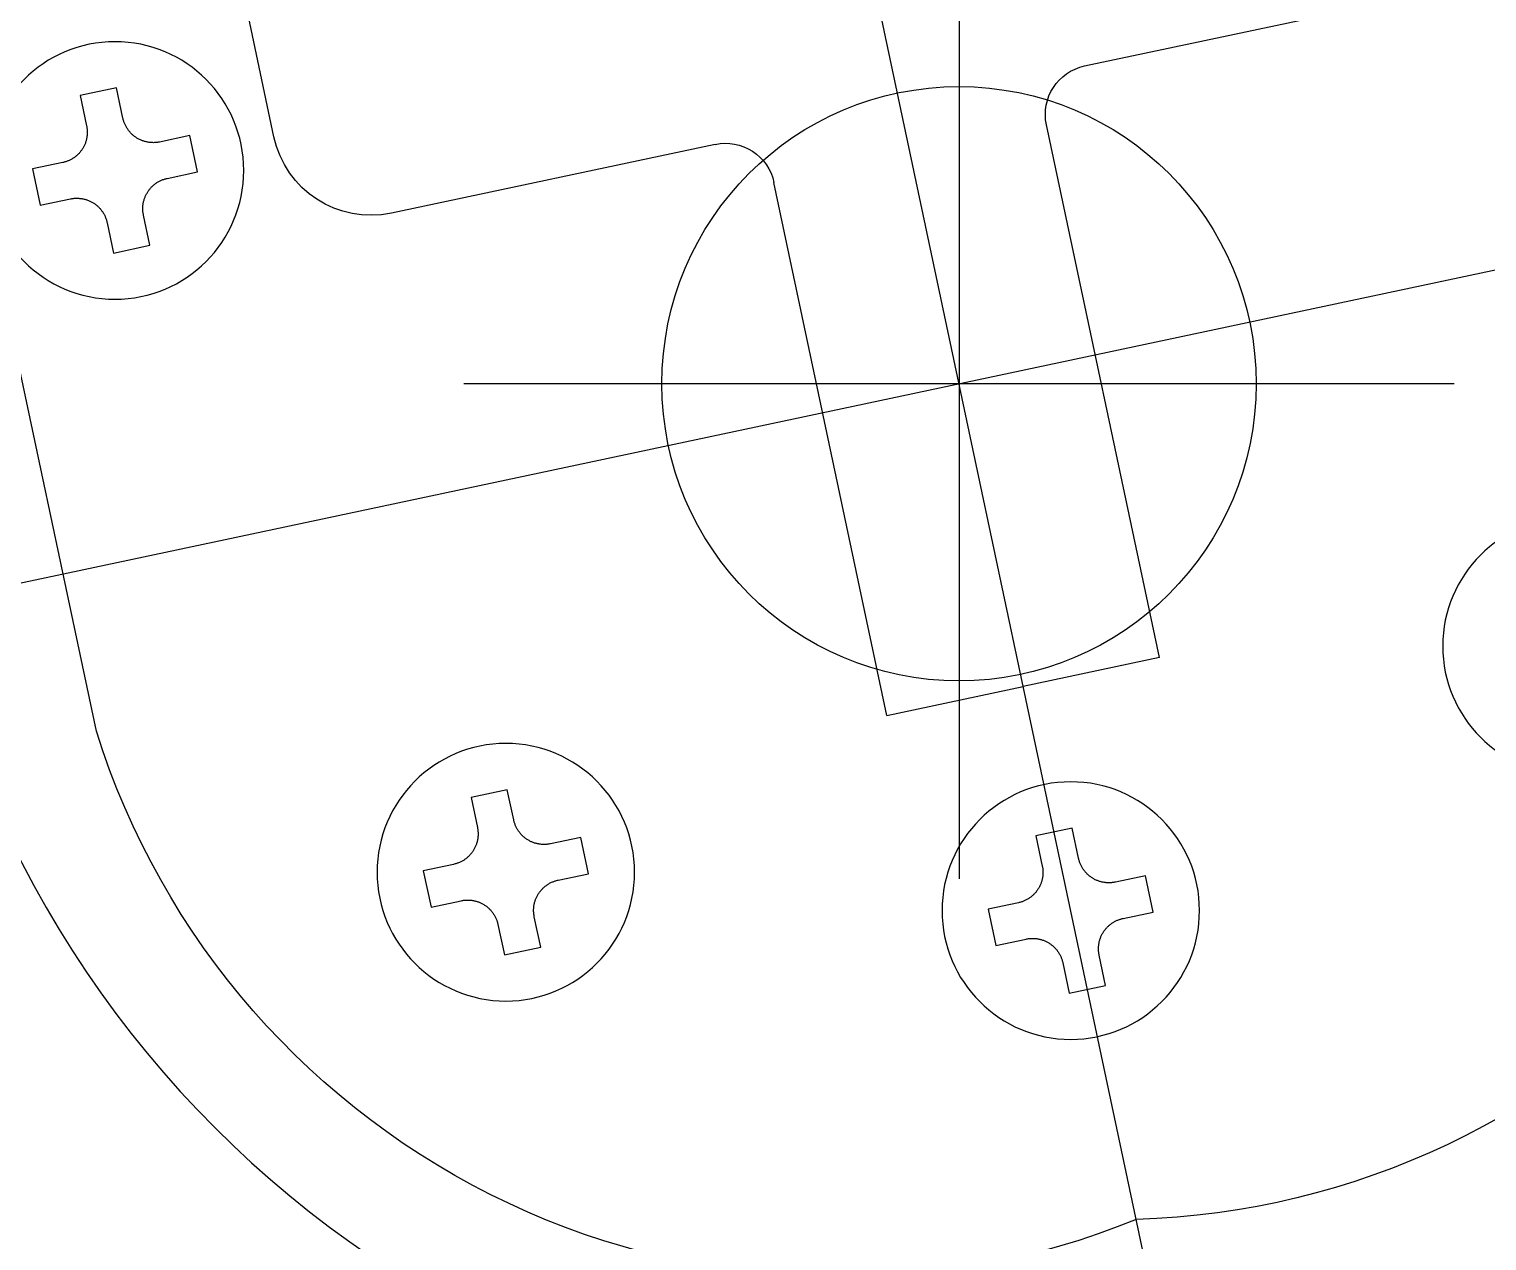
# Model space of a CAD drawing. Extents: x -668440 to 1010955, y -1678500 to 210463.
# Drawn here: x -558423 to -557834, y -736596 to -736107 of the extents above; entities that cross this region are included whole.
import ezdxf

# ---------------------------------------------------------------- set-up
doc = ezdxf.new("R2010")
doc.units = 0
doc.header["$MEASUREMENT"] = 0
doc.layers.get('0').update_dxf_attribs({"color": 3, "linetype": 'CONTINUOUS'})
doc.layers.add('注記', color=3, linetype='CONTINUOUS')
doc.layers.add('詳細', color=7, linetype='CONTINUOUS')

# ---------------------------------------------------------------- blocks, each defined once
blk = doc.blocks.new('tc02')
at = {"layer": '注記', "color": 4}
for p, q in [((-18602.46, 32824.251), (-18602.46, 32699.284)), ((-18656.19, 32781.117), (-18548.73, 32781.117))]:
    blk.add_line(p, q, dxfattribs=at)
at = {"layer": '注記', "color": 4, "linetype": 'Continuous'}
for p, q in [((-18603.21, 32806.117), (-18601.71, 32806.117)), ((-18603.21, 32804.867), (-18603.21, 32806.117)), ((-18601.71, 32806.117), (-18601.71, 32804.867)), ((-18603.283, 32804.446), (-18603.273, 32804.475)), ((-18603.273, 32804.475), (-18603.264, 32804.504)), ((-18603.264, 32804.504), (-18603.256, 32804.533)), ((-18603.256, 32804.533), (-18603.248, 32804.563)), ((-18603.248, 32804.563), (-18603.241, 32804.593)), ((-18603.241, 32804.593), (-18603.234, 32804.623)), ((-18603.234, 32804.623), (-18603.229, 32804.653)), ((-18603.229, 32804.653), (-18603.224, 32804.684)), ((-18603.224, 32804.684), (-18603.22, 32804.714)), ((-18603.22, 32804.714), (-18603.216, 32804.744)), ((-18603.216, 32804.744), (-18603.214, 32804.775)), ((-18603.214, 32804.775), (-18603.212, 32804.806)), ((-18603.212, 32804.806), (-18603.211, 32804.836)), ((-18603.211, 32804.836), (-18603.21, 32804.867)), ((-18601.71, 32804.867), (-18601.71, 32804.836)), ((-18601.71, 32804.836), (-18601.709, 32804.806)), ((-18601.709, 32804.806), (-18601.707, 32804.775)), ((-18601.707, 32804.775), (-18601.704, 32804.744)), ((-18601.704, 32804.744), (-18601.701, 32804.714)), ((-18601.701, 32804.714), (-18601.697, 32804.684)), ((-18601.697, 32804.684), (-18601.692, 32804.653)), ((-18601.692, 32804.653), (-18601.686, 32804.623)), ((-18601.686, 32804.623), (-18601.68, 32804.593)), ((-18601.68, 32804.593), (-18601.673, 32804.563)), ((-18601.673, 32804.563), (-18601.665, 32804.533)), ((-18601.665, 32804.533), (-18601.657, 32804.504)), ((-18601.657, 32804.504), (-18601.647, 32804.475)), ((-18601.647, 32804.475), (-18601.637, 32804.446)), ((-18603.716, 32803.863), (-18603.691, 32803.881)), ((-18603.691, 32803.881), (-18603.667, 32803.9)), ((-18603.667, 32803.9), (-18603.644, 32803.92)), ((-18603.644, 32803.92), (-18603.621, 32803.941)), ((-18603.621, 32803.941), (-18603.598, 32803.961)), ((-18603.598, 32803.961), (-18603.576, 32803.983)), ((-18603.576, 32803.983), (-18603.555, 32804.005)), ((-18603.555, 32804.005), (-18603.534, 32804.027)), ((-18603.534, 32804.027), (-18603.514, 32804.05)), ((-18603.514, 32804.05), (-18603.494, 32804.074)), ((-18603.494, 32804.074), (-18603.475, 32804.098)), ((-18603.475, 32804.098), (-18603.456, 32804.122)), ((-18603.456, 32804.122), (-18603.438, 32804.147)), ((-18603.438, 32804.147), (-18603.421, 32804.172)), ((-18603.421, 32804.172), (-18603.404, 32804.198)), ((-18603.404, 32804.198), (-18603.388, 32804.224)), ((-18603.388, 32804.224), (-18603.373, 32804.251)), ((-18603.373, 32804.251), (-18603.358, 32804.278)), ((-18603.358, 32804.278), (-18603.344, 32804.305)), ((-18603.344, 32804.305), (-18603.33, 32804.332)), ((-18603.33, 32804.332), (-18603.318, 32804.36)), ((-18603.318, 32804.36), (-18603.306, 32804.388)), ((-18603.306, 32804.388), (-18603.294, 32804.417)), ((-18603.294, 32804.417), (-18603.283, 32804.446)), ((-18601.637, 32804.446), (-18601.627, 32804.417)), ((-18601.627, 32804.417), (-18601.615, 32804.388)), ((-18601.615, 32804.388), (-18601.603, 32804.36)), ((-18601.603, 32804.36), (-18601.591, 32804.332)), ((-18601.591, 32804.332), (-18601.577, 32804.305)), ((-18601.577, 32804.305), (-18601.563, 32804.278)), ((-18601.563, 32804.278), (-18601.548, 32804.251)), ((-18601.548, 32804.251), (-18601.533, 32804.224)), ((-18601.533, 32804.224), (-18601.517, 32804.198)), ((-18601.517, 32804.198), (-18601.5, 32804.172)), ((-18601.5, 32804.172), (-18601.483, 32804.147)), ((-18601.483, 32804.147), (-18601.465, 32804.122)), ((-18601.465, 32804.122), (-18601.446, 32804.098)), ((-18601.446, 32804.098), (-18601.427, 32804.074)), ((-18601.427, 32804.074), (-18601.407, 32804.05)), ((-18601.407, 32804.05), (-18601.387, 32804.027)), ((-18601.387, 32804.027), (-18601.366, 32804.005)), ((-18601.366, 32804.005), (-18601.344, 32803.983)), ((-18601.344, 32803.983), (-18601.322, 32803.961)), ((-18601.322, 32803.961), (-18601.3, 32803.941)), ((-18601.3, 32803.941), (-18601.277, 32803.92)), ((-18601.277, 32803.92), (-18601.254, 32803.9)), ((-18601.254, 32803.9), (-18601.23, 32803.881)), ((-18601.23, 32803.881), (-18601.205, 32803.863)), ((-18605.71, 32802.117), (-18605.71, 32803.617)), ((-18605.71, 32803.617), (-18604.46, 32803.617)), ((-18604.46, 32803.617), (-18604.43, 32803.617)), ((-18604.43, 32803.617), (-18604.399, 32803.618)), ((-18604.399, 32803.618), (-18604.368, 32803.62)), ((-18604.368, 32803.62), (-18604.338, 32803.623)), ((-18604.338, 32803.623), (-18604.307, 32803.626)), ((-18604.307, 32803.626), (-18604.277, 32803.63)), ((-18604.277, 32803.63), (-18604.247, 32803.635)), ((-18604.247, 32803.635), (-18604.216, 32803.641)), ((-18604.216, 32803.641), (-18604.187, 32803.647)), ((-18604.187, 32803.647), (-18604.157, 32803.654)), ((-18604.157, 32803.654), (-18604.127, 32803.662)), ((-18604.127, 32803.662), (-18604.097, 32803.67)), ((-18604.097, 32803.67), (-18604.068, 32803.68)), ((-18604.068, 32803.68), (-18604.039, 32803.69)), ((-18604.039, 32803.69), (-18604.01, 32803.7)), ((-18604.01, 32803.7), (-18603.982, 32803.712)), ((-18603.982, 32803.712), (-18603.954, 32803.724)), ((-18603.954, 32803.724), (-18603.926, 32803.737)), ((-18603.926, 32803.737), (-18603.898, 32803.75)), ((-18603.898, 32803.75), (-18603.871, 32803.764)), ((-18603.871, 32803.764), (-18603.844, 32803.779)), ((-18603.844, 32803.779), (-18603.818, 32803.795)), ((-18603.818, 32803.795), (-18603.792, 32803.811)), ((-18603.792, 32803.811), (-18603.766, 32803.827)), ((-18603.766, 32803.827), (-18603.741, 32803.845)), ((-18603.741, 32803.845), (-18603.716, 32803.863)), ((-18601.205, 32803.863), (-18601.18, 32803.845)), ((-18601.18, 32803.845), (-18601.155, 32803.827)), ((-18601.155, 32803.827), (-18601.129, 32803.811)), ((-18601.129, 32803.811), (-18601.103, 32803.794)), ((-18601.103, 32803.794), (-18601.077, 32803.779)), ((-18601.077, 32803.779), (-18601.05, 32803.764)), ((-18601.05, 32803.764), (-18601.023, 32803.75)), ((-18601.023, 32803.75), (-18600.995, 32803.737)), ((-18600.995, 32803.737), (-18600.967, 32803.724)), ((-18600.967, 32803.724), (-18600.939, 32803.712)), ((-18600.939, 32803.712), (-18600.91, 32803.7)), ((-18600.91, 32803.7), (-18600.882, 32803.69)), ((-18600.882, 32803.69), (-18600.853, 32803.68)), ((-18600.853, 32803.68), (-18600.823, 32803.67)), ((-18600.823, 32803.67), (-18600.794, 32803.662)), ((-18600.794, 32803.662), (-18600.764, 32803.654)), ((-18600.764, 32803.654), (-18600.734, 32803.647)), ((-18600.734, 32803.647), (-18600.704, 32803.641)), ((-18600.704, 32803.641), (-18600.674, 32803.635)), ((-18600.674, 32803.635), (-18600.644, 32803.63)), ((-18600.644, 32803.63), (-18600.613, 32803.626)), ((-18600.613, 32803.626), (-18600.583, 32803.623)), ((-18600.583, 32803.623), (-18600.552, 32803.62)), ((-18600.552, 32803.62), (-18600.522, 32803.618)), ((-18600.522, 32803.618), (-18600.491, 32803.617)), ((-18600.491, 32803.617), (-18600.46, 32803.617)), ((-18600.46, 32803.617), (-18599.21, 32803.617)), ((-18599.21, 32803.617), (-18599.21, 32802.117)), ((-18604.46, 32802.117), (-18605.71, 32802.117)), ((-18604.43, 32802.116), (-18604.46, 32802.117)), ((-18604.399, 32802.115), (-18604.43, 32802.116)), ((-18604.368, 32802.113), (-18604.399, 32802.115)), ((-18604.338, 32802.111), (-18604.368, 32802.113)), ((-18604.307, 32802.107), (-18604.338, 32802.111)), ((-18604.277, 32802.103), (-18604.307, 32802.107)), ((-18604.247, 32802.098), (-18604.277, 32802.103)), ((-18604.216, 32802.093), (-18604.247, 32802.098)), ((-18600.674, 32802.098), (-18600.704, 32802.093)), ((-18600.644, 32802.103), (-18600.674, 32802.098)), ((-18600.613, 32802.107), (-18600.644, 32802.103)), ((-18600.583, 32802.111), (-18600.613, 32802.107)), ((-18600.552, 32802.113), (-18600.583, 32802.111)), ((-18600.522, 32802.115), (-18600.552, 32802.113)), ((-18600.491, 32802.116), (-18600.522, 32802.115)), ((-18600.46, 32802.117), (-18600.491, 32802.116)), ((-18599.21, 32802.117), (-18600.46, 32802.117)), ((-18604.187, 32802.086), (-18604.216, 32802.093)), ((-18604.157, 32802.079), (-18604.187, 32802.086)), ((-18604.127, 32802.071), (-18604.157, 32802.079)), ((-18604.097, 32802.063), (-18604.127, 32802.071)), ((-18604.068, 32802.054), (-18604.097, 32802.063)), ((-18604.039, 32802.044), (-18604.068, 32802.054)), ((-18604.01, 32802.033), (-18604.039, 32802.044)), ((-18603.982, 32802.021), (-18604.01, 32802.033)), ((-18603.954, 32802.009), (-18603.982, 32802.021)), ((-18603.926, 32801.997), (-18603.954, 32802.009)), ((-18603.898, 32801.983), (-18603.926, 32801.997)), ((-18603.871, 32801.969), (-18603.898, 32801.983)), ((-18603.844, 32801.954), (-18603.871, 32801.969)), ((-18603.818, 32801.939), (-18603.844, 32801.954)), ((-18603.792, 32801.923), (-18603.818, 32801.939)), ((-18603.766, 32801.906), (-18603.792, 32801.923)), ((-18603.741, 32801.889), (-18603.766, 32801.906)), ((-18603.716, 32801.871), (-18603.741, 32801.889)), ((-18603.691, 32801.852), (-18603.716, 32801.871)), ((-18603.667, 32801.833), (-18603.691, 32801.852)), ((-18603.644, 32801.813), (-18603.667, 32801.833)), ((-18603.621, 32801.793), (-18603.644, 32801.813)), ((-18603.598, 32801.772), (-18603.621, 32801.793)), ((-18603.576, 32801.75), (-18603.598, 32801.772)), ((-18603.555, 32801.728), (-18603.576, 32801.75)), ((-18603.534, 32801.706), (-18603.555, 32801.728)), ((-18603.514, 32801.683), (-18603.534, 32801.706)), ((-18603.494, 32801.66), (-18603.514, 32801.683)), ((-18603.475, 32801.636), (-18603.494, 32801.66)), ((-18603.456, 32801.611), (-18603.475, 32801.636)), ((-18603.438, 32801.586), (-18603.456, 32801.611)), ((-18603.421, 32801.561), (-18603.438, 32801.586)), ((-18603.404, 32801.535), (-18603.421, 32801.561)), ((-18603.388, 32801.509), (-18603.404, 32801.535)), ((-18603.373, 32801.483), (-18603.388, 32801.509)), ((-18601.533, 32801.509), (-18601.548, 32801.483)), ((-18601.517, 32801.535), (-18601.533, 32801.509)), ((-18601.5, 32801.561), (-18601.517, 32801.535)), ((-18601.483, 32801.586), (-18601.5, 32801.561)), ((-18601.465, 32801.611), (-18601.483, 32801.586)), ((-18601.446, 32801.636), (-18601.465, 32801.611)), ((-18601.427, 32801.66), (-18601.446, 32801.636)), ((-18601.407, 32801.683), (-18601.427, 32801.66)), ((-18601.387, 32801.706), (-18601.407, 32801.683)), ((-18601.366, 32801.728), (-18601.387, 32801.706)), ((-18601.344, 32801.75), (-18601.366, 32801.728)), ((-18601.322, 32801.772), (-18601.344, 32801.75)), ((-18601.3, 32801.793), (-18601.322, 32801.772)), ((-18601.277, 32801.813), (-18601.3, 32801.793)), ((-18601.254, 32801.833), (-18601.277, 32801.813)), ((-18601.23, 32801.852), (-18601.254, 32801.833)), ((-18601.205, 32801.871), (-18601.23, 32801.852)), ((-18601.18, 32801.889), (-18601.205, 32801.871)), ((-18601.155, 32801.906), (-18601.18, 32801.889)), ((-18601.129, 32801.923), (-18601.155, 32801.906)), ((-18601.103, 32801.939), (-18601.129, 32801.923)), ((-18601.077, 32801.954), (-18601.103, 32801.939)), ((-18601.05, 32801.969), (-18601.077, 32801.954)), ((-18601.023, 32801.983), (-18601.05, 32801.969)), ((-18600.995, 32801.997), (-18601.023, 32801.983)), ((-18600.967, 32802.009), (-18600.995, 32801.997)), ((-18600.939, 32802.021), (-18600.967, 32802.009)), ((-18600.91, 32802.033), (-18600.939, 32802.021)), ((-18600.882, 32802.044), (-18600.91, 32802.033)), ((-18600.853, 32802.054), (-18600.882, 32802.044)), ((-18600.823, 32802.063), (-18600.853, 32802.054)), ((-18600.794, 32802.071), (-18600.823, 32802.063)), ((-18600.764, 32802.079), (-18600.794, 32802.071)), ((-18600.734, 32802.086), (-18600.764, 32802.079)), ((-18600.704, 32802.093), (-18600.734, 32802.086)), ((-18603.358, 32801.456), (-18603.373, 32801.483)), ((-18603.344, 32801.428), (-18603.358, 32801.456)), ((-18603.33, 32801.401), (-18603.344, 32801.428)), ((-18603.318, 32801.373), (-18603.33, 32801.401)), ((-18603.306, 32801.345), (-18603.318, 32801.373)), ((-18603.294, 32801.316), (-18603.306, 32801.345)), ((-18603.283, 32801.288), (-18603.294, 32801.316)), ((-18603.273, 32801.259), (-18603.283, 32801.288)), ((-18603.264, 32801.229), (-18603.273, 32801.259)), ((-18603.256, 32801.2), (-18603.264, 32801.229)), ((-18603.248, 32801.17), (-18603.256, 32801.2)), ((-18603.241, 32801.14), (-18603.248, 32801.17)), ((-18603.234, 32801.11), (-18603.241, 32801.14)), ((-18603.229, 32801.08), (-18603.234, 32801.11)), ((-18603.224, 32801.05), (-18603.229, 32801.08)), ((-18603.22, 32801.019), (-18603.224, 32801.05)), ((-18603.216, 32800.989), (-18603.22, 32801.019)), ((-18603.214, 32800.958), (-18603.216, 32800.989)), ((-18603.212, 32800.928), (-18603.214, 32800.958)), ((-18603.211, 32800.897), (-18603.212, 32800.928)), ((-18601.709, 32800.928), (-18601.71, 32800.897)), ((-18601.707, 32800.958), (-18601.709, 32800.928)), ((-18601.704, 32800.989), (-18601.707, 32800.958)), ((-18601.701, 32801.019), (-18601.704, 32800.989)), ((-18601.697, 32801.05), (-18601.701, 32801.019)), ((-18601.692, 32801.08), (-18601.697, 32801.05)), ((-18601.687, 32801.11), (-18601.692, 32801.08)), ((-18601.68, 32801.14), (-18601.687, 32801.11)), ((-18601.673, 32801.17), (-18601.68, 32801.14)), ((-18601.665, 32801.2), (-18601.673, 32801.17)), ((-18601.657, 32801.229), (-18601.665, 32801.2)), ((-18601.647, 32801.258), (-18601.657, 32801.229)), ((-18601.637, 32801.288), (-18601.647, 32801.258)), ((-18601.627, 32801.316), (-18601.637, 32801.288)), ((-18601.615, 32801.345), (-18601.627, 32801.316)), ((-18601.603, 32801.373), (-18601.615, 32801.345)), ((-18601.591, 32801.401), (-18601.603, 32801.373)), ((-18601.577, 32801.428), (-18601.591, 32801.401)), ((-18601.563, 32801.456), (-18601.577, 32801.428)), ((-18601.548, 32801.483), (-18601.563, 32801.456)), ((-18603.21, 32800.867), (-18603.211, 32800.897)), ((-18603.21, 32799.617), (-18603.21, 32800.867)), ((-18601.71, 32800.897), (-18601.71, 32800.867)), ((-18601.71, 32800.867), (-18601.71, 32799.617)), ((-18625.21, 32799.867), (-18623.71, 32799.867)), ((-18625.21, 32798.617), (-18625.21, 32799.867)), ((-18623.71, 32799.867), (-18623.71, 32798.617)), ((-18601.71, 32799.617), (-18603.21, 32799.617)), ((-18625.212, 32798.556), (-18625.211, 32798.586)), ((-18625.211, 32798.586), (-18625.21, 32798.617)), ((-18623.71, 32798.617), (-18623.71, 32798.586)), ((-18623.71, 32798.586), (-18623.709, 32798.556)), ((-18625.388, 32797.974), (-18625.373, 32798.001)), ((-18625.373, 32798.001), (-18625.358, 32798.028)), ((-18625.358, 32798.028), (-18625.344, 32798.055)), ((-18625.344, 32798.055), (-18625.33, 32798.082)), ((-18625.33, 32798.082), (-18625.318, 32798.11)), ((-18625.318, 32798.11), (-18625.306, 32798.138)), ((-18625.306, 32798.138), (-18625.294, 32798.167)), ((-18625.294, 32798.167), (-18625.283, 32798.196)), ((-18625.283, 32798.196), (-18625.273, 32798.225)), ((-18625.273, 32798.225), (-18625.264, 32798.254)), ((-18625.264, 32798.254), (-18625.256, 32798.283)), ((-18625.256, 32798.283), (-18625.248, 32798.313)), ((-18625.248, 32798.313), (-18625.241, 32798.343)), ((-18625.241, 32798.343), (-18625.234, 32798.373)), ((-18625.234, 32798.373), (-18625.229, 32798.403)), ((-18625.229, 32798.403), (-18625.224, 32798.434)), ((-18625.224, 32798.434), (-18625.22, 32798.464)), ((-18625.22, 32798.464), (-18625.216, 32798.494)), ((-18625.216, 32798.494), (-18625.214, 32798.525)), ((-18625.214, 32798.525), (-18625.212, 32798.556)), ((-18623.709, 32798.556), (-18623.707, 32798.525)), ((-18623.707, 32798.525), (-18623.704, 32798.494)), ((-18623.704, 32798.494), (-18623.701, 32798.464)), ((-18623.701, 32798.464), (-18623.697, 32798.434)), ((-18623.697, 32798.434), (-18623.692, 32798.403)), ((-18623.692, 32798.403), (-18623.686, 32798.373)), ((-18623.686, 32798.373), (-18623.68, 32798.343)), ((-18623.68, 32798.343), (-18623.673, 32798.313)), ((-18623.673, 32798.313), (-18623.665, 32798.283)), ((-18623.665, 32798.283), (-18623.657, 32798.254)), ((-18623.657, 32798.254), (-18623.647, 32798.225)), ((-18623.647, 32798.225), (-18623.637, 32798.196)), ((-18623.637, 32798.196), (-18623.627, 32798.167)), ((-18623.627, 32798.167), (-18623.615, 32798.138)), ((-18623.615, 32798.138), (-18623.603, 32798.11)), ((-18623.603, 32798.11), (-18623.591, 32798.082)), ((-18623.591, 32798.082), (-18623.577, 32798.055)), ((-18623.577, 32798.055), (-18623.563, 32798.028)), ((-18623.563, 32798.028), (-18623.548, 32798.001)), ((-18623.548, 32798.001), (-18623.533, 32797.974)), ((-18626.247, 32797.385), (-18626.216, 32797.391)), ((-18626.216, 32797.391), (-18626.187, 32797.397)), ((-18626.187, 32797.397), (-18626.157, 32797.404)), ((-18626.157, 32797.404), (-18626.127, 32797.412)), ((-18626.127, 32797.412), (-18626.097, 32797.421)), ((-18626.097, 32797.421), (-18626.068, 32797.43)), ((-18626.068, 32797.43), (-18626.039, 32797.44)), ((-18626.039, 32797.44), (-18626.01, 32797.45)), ((-18626.01, 32797.45), (-18625.982, 32797.462)), ((-18625.982, 32797.462), (-18625.954, 32797.474)), ((-18625.954, 32797.474), (-18625.926, 32797.487)), ((-18625.926, 32797.487), (-18625.898, 32797.5)), ((-18625.898, 32797.5), (-18625.871, 32797.514)), ((-18625.871, 32797.514), (-18625.844, 32797.529)), ((-18625.844, 32797.529), (-18625.818, 32797.545)), ((-18625.818, 32797.545), (-18625.792, 32797.561)), ((-18625.792, 32797.561), (-18625.766, 32797.577)), ((-18625.766, 32797.577), (-18625.741, 32797.595)), ((-18625.741, 32797.595), (-18625.716, 32797.613)), ((-18625.716, 32797.613), (-18625.691, 32797.631)), ((-18625.691, 32797.631), (-18625.667, 32797.65)), ((-18625.667, 32797.65), (-18625.644, 32797.67)), ((-18625.644, 32797.67), (-18625.621, 32797.69)), ((-18625.621, 32797.69), (-18625.598, 32797.711)), ((-18625.598, 32797.711), (-18625.576, 32797.733)), ((-18625.576, 32797.733), (-18625.555, 32797.755)), ((-18625.555, 32797.755), (-18625.534, 32797.777)), ((-18625.534, 32797.777), (-18625.514, 32797.8)), ((-18625.514, 32797.8), (-18625.494, 32797.824)), ((-18625.494, 32797.824), (-18625.475, 32797.848)), ((-18625.475, 32797.848), (-18625.456, 32797.872)), ((-18625.456, 32797.872), (-18625.438, 32797.897)), ((-18625.438, 32797.897), (-18625.421, 32797.922)), ((-18625.421, 32797.922), (-18625.404, 32797.948)), ((-18625.404, 32797.948), (-18625.388, 32797.974)), ((-18623.533, 32797.974), (-18623.517, 32797.948)), ((-18623.517, 32797.948), (-18623.5, 32797.922)), ((-18623.5, 32797.922), (-18623.483, 32797.897)), ((-18623.483, 32797.897), (-18623.465, 32797.872)), ((-18623.465, 32797.872), (-18623.446, 32797.848)), ((-18623.446, 32797.848), (-18623.427, 32797.824)), ((-18623.427, 32797.824), (-18623.407, 32797.8)), ((-18623.407, 32797.8), (-18623.387, 32797.777)), ((-18623.387, 32797.777), (-18623.366, 32797.755)), ((-18623.366, 32797.755), (-18623.344, 32797.733)), ((-18623.344, 32797.733), (-18623.322, 32797.711)), ((-18623.322, 32797.711), (-18623.3, 32797.69)), ((-18623.3, 32797.69), (-18623.277, 32797.67)), ((-18623.277, 32797.67), (-18623.254, 32797.65)), ((-18623.254, 32797.65), (-18623.229, 32797.631)), ((-18623.229, 32797.631), (-18623.205, 32797.613)), ((-18623.205, 32797.613), (-18623.18, 32797.595)), ((-18623.18, 32797.595), (-18623.155, 32797.577)), ((-18623.155, 32797.577), (-18623.129, 32797.561)), ((-18623.129, 32797.561), (-18623.103, 32797.545)), ((-18623.103, 32797.545), (-18623.077, 32797.529)), ((-18623.077, 32797.529), (-18623.05, 32797.514)), ((-18623.05, 32797.514), (-18623.023, 32797.5)), ((-18623.023, 32797.5), (-18622.995, 32797.487)), ((-18622.995, 32797.487), (-18622.967, 32797.474)), ((-18622.967, 32797.474), (-18622.939, 32797.462)), ((-18622.939, 32797.462), (-18622.91, 32797.45)), ((-18622.91, 32797.45), (-18622.882, 32797.44)), ((-18622.882, 32797.44), (-18622.853, 32797.43)), ((-18622.853, 32797.43), (-18622.823, 32797.421)), ((-18622.823, 32797.421), (-18622.794, 32797.412)), ((-18622.794, 32797.412), (-18622.764, 32797.404)), ((-18622.764, 32797.404), (-18622.734, 32797.397)), ((-18622.734, 32797.397), (-18622.704, 32797.391)), ((-18622.704, 32797.391), (-18622.674, 32797.385)), ((-18627.71, 32795.867), (-18627.71, 32797.367)), ((-18627.71, 32797.367), (-18626.46, 32797.367)), ((-18626.46, 32797.367), (-18626.43, 32797.367)), ((-18626.43, 32797.367), (-18626.399, 32797.368)), ((-18626.399, 32797.368), (-18626.368, 32797.37)), ((-18626.368, 32797.37), (-18626.338, 32797.373)), ((-18626.338, 32797.373), (-18626.307, 32797.376)), ((-18626.307, 32797.376), (-18626.277, 32797.38)), ((-18626.277, 32797.38), (-18626.247, 32797.385)), ((-18622.674, 32797.385), (-18622.644, 32797.38)), ((-18622.644, 32797.38), (-18622.613, 32797.376)), ((-18622.613, 32797.376), (-18622.583, 32797.373)), ((-18622.583, 32797.373), (-18622.552, 32797.37)), ((-18622.552, 32797.37), (-18622.522, 32797.368)), ((-18622.522, 32797.368), (-18622.491, 32797.367)), ((-18622.491, 32797.367), (-18622.46, 32797.367)), ((-18622.46, 32797.367), (-18621.21, 32797.367)), ((-18621.21, 32797.367), (-18621.21, 32795.867)), ((-18626.46, 32795.867), (-18627.71, 32795.867)), ((-18626.43, 32795.866), (-18626.46, 32795.867)), ((-18626.399, 32795.865), (-18626.43, 32795.866)), ((-18626.368, 32795.863), (-18626.399, 32795.865)), ((-18626.338, 32795.861), (-18626.368, 32795.863)), ((-18626.307, 32795.857), (-18626.338, 32795.861)), ((-18626.277, 32795.853), (-18626.307, 32795.857)), ((-18626.247, 32795.848), (-18626.277, 32795.853)), ((-18626.216, 32795.843), (-18626.247, 32795.848)), ((-18626.187, 32795.836), (-18626.216, 32795.843)), ((-18626.157, 32795.829), (-18626.187, 32795.836)), ((-18626.127, 32795.821), (-18626.157, 32795.829)), ((-18626.097, 32795.813), (-18626.127, 32795.821)), ((-18626.068, 32795.804), (-18626.097, 32795.813)), ((-18626.039, 32795.794), (-18626.068, 32795.804)), ((-18626.01, 32795.783), (-18626.039, 32795.794)), ((-18625.982, 32795.771), (-18626.01, 32795.783)), ((-18625.954, 32795.759), (-18625.982, 32795.771)), ((-18625.926, 32795.747), (-18625.954, 32795.759)), ((-18625.898, 32795.733), (-18625.926, 32795.747)), ((-18625.871, 32795.719), (-18625.898, 32795.733)), ((-18625.844, 32795.704), (-18625.871, 32795.719)), ((-18625.818, 32795.689), (-18625.844, 32795.704)), ((-18625.792, 32795.673), (-18625.818, 32795.689)), ((-18625.766, 32795.656), (-18625.792, 32795.673)), ((-18625.741, 32795.639), (-18625.766, 32795.656)), ((-18625.716, 32795.621), (-18625.741, 32795.639)), ((-18625.691, 32795.602), (-18625.716, 32795.621)), ((-18623.205, 32795.621), (-18623.23, 32795.602)), ((-18623.18, 32795.639), (-18623.205, 32795.621)), ((-18623.155, 32795.656), (-18623.18, 32795.639)), ((-18623.129, 32795.673), (-18623.155, 32795.656)), ((-18623.103, 32795.689), (-18623.129, 32795.673)), ((-18623.077, 32795.704), (-18623.103, 32795.689)), ((-18623.05, 32795.719), (-18623.077, 32795.704)), ((-18623.023, 32795.733), (-18623.05, 32795.719)), ((-18622.995, 32795.747), (-18623.023, 32795.733)), ((-18622.967, 32795.759), (-18622.995, 32795.747)), ((-18622.939, 32795.771), (-18622.967, 32795.759)), ((-18622.91, 32795.783), (-18622.939, 32795.771)), ((-18622.882, 32795.794), (-18622.91, 32795.783)), ((-18622.853, 32795.804), (-18622.882, 32795.794)), ((-18622.823, 32795.813), (-18622.853, 32795.804)), ((-18622.794, 32795.821), (-18622.823, 32795.813)), ((-18622.764, 32795.829), (-18622.794, 32795.821)), ((-18622.734, 32795.836), (-18622.764, 32795.829)), ((-18622.704, 32795.843), (-18622.734, 32795.836)), ((-18622.674, 32795.848), (-18622.704, 32795.843)), ((-18622.644, 32795.853), (-18622.674, 32795.848)), ((-18622.613, 32795.857), (-18622.644, 32795.853)), ((-18622.583, 32795.861), (-18622.613, 32795.857)), ((-18622.552, 32795.863), (-18622.583, 32795.861)), ((-18622.522, 32795.865), (-18622.552, 32795.863)), ((-18622.491, 32795.866), (-18622.522, 32795.865)), ((-18622.46, 32795.867), (-18622.491, 32795.866)), ((-18621.21, 32795.867), (-18622.46, 32795.867)), ((-18625.667, 32795.583), (-18625.691, 32795.602)), ((-18625.644, 32795.563), (-18625.667, 32795.583)), ((-18625.621, 32795.543), (-18625.644, 32795.563)), ((-18625.598, 32795.522), (-18625.621, 32795.543)), ((-18625.576, 32795.5), (-18625.598, 32795.522)), ((-18625.555, 32795.479), (-18625.576, 32795.5)), ((-18625.534, 32795.456), (-18625.555, 32795.479)), ((-18625.514, 32795.433), (-18625.534, 32795.456)), ((-18625.494, 32795.409), (-18625.514, 32795.433)), ((-18625.475, 32795.386), (-18625.494, 32795.409)), ((-18625.456, 32795.361), (-18625.475, 32795.386)), ((-18625.438, 32795.336), (-18625.456, 32795.361)), ((-18625.421, 32795.311), (-18625.438, 32795.336)), ((-18625.404, 32795.285), (-18625.421, 32795.311)), ((-18625.388, 32795.259), (-18625.404, 32795.285)), ((-18625.373, 32795.233), (-18625.388, 32795.259)), ((-18625.358, 32795.206), (-18625.373, 32795.233)), ((-18625.344, 32795.178), (-18625.358, 32795.206)), ((-18625.33, 32795.151), (-18625.344, 32795.178)), ((-18625.318, 32795.123), (-18625.33, 32795.151)), ((-18625.306, 32795.095), (-18625.318, 32795.123)), ((-18625.294, 32795.066), (-18625.306, 32795.095)), ((-18625.283, 32795.038), (-18625.294, 32795.066)), ((-18625.273, 32795.008), (-18625.283, 32795.038)), ((-18623.637, 32795.038), (-18623.647, 32795.008)), ((-18623.627, 32795.066), (-18623.637, 32795.038)), ((-18623.615, 32795.095), (-18623.627, 32795.066)), ((-18623.603, 32795.123), (-18623.615, 32795.095)), ((-18623.591, 32795.151), (-18623.603, 32795.123)), ((-18623.577, 32795.178), (-18623.591, 32795.151)), ((-18623.563, 32795.206), (-18623.577, 32795.178)), ((-18623.548, 32795.233), (-18623.563, 32795.206)), ((-18623.533, 32795.259), (-18623.548, 32795.233)), ((-18623.517, 32795.285), (-18623.533, 32795.259)), ((-18623.5, 32795.311), (-18623.517, 32795.285)), ((-18623.483, 32795.336), (-18623.5, 32795.311)), ((-18623.465, 32795.361), (-18623.483, 32795.336)), ((-18623.446, 32795.386), (-18623.465, 32795.361)), ((-18623.427, 32795.409), (-18623.446, 32795.386)), ((-18623.407, 32795.433), (-18623.427, 32795.409)), ((-18623.387, 32795.456), (-18623.407, 32795.433)), ((-18623.366, 32795.479), (-18623.387, 32795.456)), ((-18623.344, 32795.5), (-18623.366, 32795.479)), ((-18623.322, 32795.522), (-18623.344, 32795.5)), ((-18623.3, 32795.543), (-18623.322, 32795.522)), ((-18623.277, 32795.563), (-18623.3, 32795.543)), ((-18623.254, 32795.583), (-18623.277, 32795.563)), ((-18623.23, 32795.602), (-18623.254, 32795.583)), ((-18625.264, 32794.979), (-18625.273, 32795.008)), ((-18625.256, 32794.95), (-18625.264, 32794.979)), ((-18625.248, 32794.92), (-18625.256, 32794.95)), ((-18625.241, 32794.89), (-18625.248, 32794.92)), ((-18625.234, 32794.86), (-18625.241, 32794.89)), ((-18625.229, 32794.83), (-18625.234, 32794.86)), ((-18625.224, 32794.8), (-18625.229, 32794.83)), ((-18625.22, 32794.769), (-18625.224, 32794.8)), ((-18625.216, 32794.739), (-18625.22, 32794.769)), ((-18625.214, 32794.708), (-18625.216, 32794.739)), ((-18625.212, 32794.678), (-18625.214, 32794.708)), ((-18625.211, 32794.647), (-18625.212, 32794.678)), ((-18625.21, 32794.617), (-18625.211, 32794.647)), ((-18625.21, 32793.367), (-18625.21, 32794.617)), ((-18623.709, 32794.678), (-18623.71, 32794.647)), ((-18623.71, 32794.647), (-18623.71, 32794.617)), ((-18623.71, 32794.617), (-18623.71, 32793.367)), ((-18623.707, 32794.708), (-18623.709, 32794.678)), ((-18623.704, 32794.739), (-18623.707, 32794.708)), ((-18623.701, 32794.769), (-18623.704, 32794.739)), ((-18623.697, 32794.8), (-18623.701, 32794.769)), ((-18623.692, 32794.83), (-18623.697, 32794.8)), ((-18623.687, 32794.86), (-18623.692, 32794.83)), ((-18623.68, 32794.89), (-18623.687, 32794.86)), ((-18623.673, 32794.92), (-18623.68, 32794.89)), ((-18623.665, 32794.95), (-18623.673, 32794.92)), ((-18623.657, 32794.979), (-18623.665, 32794.95)), ((-18623.647, 32795.008), (-18623.657, 32794.979)), ((-18623.71, 32793.367), (-18625.21, 32793.367)), ((-18608.086, 32793.617), (-18602.46, 32793.617)), ((-18608.086, 32793.617), (-18608.086, 32771.617)), ((-18596.834, 32793.617), (-18602.46, 32793.617)), ((-18596.834, 32793.617), (-18596.834, 32771.617)), ((-18639.46, 32787.617), (-18639.46, 32677.617)), ((-18610.086, 32769.617), (-18623.46, 32769.617)), ((-18594.835, 32769.617), (-18581.46, 32769.617)), ((-18634.772, 32768.867), (-18633.272, 32768.867)), ((-18634.772, 32767.617), (-18634.772, 32768.867)), ((-18633.272, 32768.867), (-18633.272, 32767.617)), ((-18634.802, 32767.343), (-18634.796, 32767.373)), ((-18634.796, 32767.373), (-18634.79, 32767.403)), ((-18634.79, 32767.403), (-18634.785, 32767.434)), ((-18634.785, 32767.434), (-18634.781, 32767.464)), ((-18634.781, 32767.464), (-18634.778, 32767.494)), ((-18634.778, 32767.494), (-18634.775, 32767.525)), ((-18634.775, 32767.525), (-18634.773, 32767.556)), ((-18634.773, 32767.556), (-18634.772, 32767.586)), ((-18634.772, 32767.586), (-18634.772, 32767.617)), ((-18633.272, 32767.617), (-18633.271, 32767.586)), ((-18633.271, 32767.586), (-18633.27, 32767.556)), ((-18633.27, 32767.556), (-18633.268, 32767.525)), ((-18633.268, 32767.525), (-18633.266, 32767.494)), ((-18633.266, 32767.494), (-18633.262, 32767.464)), ((-18633.262, 32767.464), (-18633.258, 32767.434)), ((-18633.258, 32767.434), (-18633.253, 32767.403)), ((-18633.253, 32767.403), (-18633.248, 32767.373)), ((-18633.248, 32767.373), (-18633.241, 32767.343)), ((-18635.116, 32766.755), (-18635.095, 32766.777)), ((-18635.095, 32766.777), (-18635.075, 32766.8)), ((-18635.075, 32766.8), (-18635.055, 32766.824)), ((-18635.055, 32766.824), (-18635.036, 32766.848)), ((-18635.036, 32766.848), (-18635.018, 32766.872)), ((-18635.018, 32766.872), (-18635, 32766.897)), ((-18635, 32766.897), (-18634.982, 32766.922)), ((-18634.982, 32766.922), (-18634.965, 32766.948)), ((-18634.965, 32766.948), (-18634.949, 32766.974)), ((-18634.949, 32766.974), (-18634.934, 32767.001)), ((-18634.934, 32767.001), (-18634.919, 32767.028)), ((-18634.919, 32767.028), (-18634.905, 32767.055)), ((-18634.905, 32767.055), (-18634.892, 32767.082)), ((-18634.892, 32767.082), (-18634.879, 32767.11)), ((-18634.879, 32767.11), (-18634.867, 32767.138)), ((-18634.867, 32767.138), (-18634.855, 32767.167)), ((-18634.855, 32767.167), (-18634.845, 32767.196)), ((-18634.845, 32767.196), (-18634.835, 32767.225)), ((-18634.835, 32767.225), (-18634.825, 32767.254)), ((-18634.825, 32767.254), (-18634.817, 32767.283)), ((-18634.817, 32767.283), (-18634.809, 32767.313)), ((-18634.809, 32767.313), (-18634.802, 32767.343)), ((-18633.241, 32767.343), (-18633.234, 32767.313)), ((-18633.234, 32767.313), (-18633.226, 32767.283)), ((-18633.226, 32767.283), (-18633.218, 32767.254)), ((-18633.218, 32767.254), (-18633.209, 32767.225)), ((-18633.209, 32767.225), (-18633.199, 32767.196)), ((-18633.199, 32767.196), (-18633.188, 32767.167)), ((-18633.188, 32767.167), (-18633.177, 32767.138)), ((-18633.177, 32767.138), (-18633.165, 32767.11)), ((-18633.165, 32767.11), (-18633.152, 32767.082)), ((-18633.152, 32767.082), (-18633.138, 32767.055)), ((-18633.138, 32767.055), (-18633.124, 32767.028)), ((-18633.124, 32767.028), (-18633.109, 32767.001)), ((-18633.109, 32767.001), (-18633.094, 32766.974)), ((-18633.094, 32766.974), (-18633.078, 32766.948)), ((-18633.078, 32766.948), (-18633.061, 32766.922)), ((-18633.061, 32766.922), (-18633.044, 32766.897)), ((-18633.044, 32766.897), (-18633.026, 32766.872)), ((-18633.026, 32766.872), (-18633.007, 32766.848)), ((-18633.007, 32766.848), (-18632.988, 32766.824)), ((-18632.988, 32766.824), (-18632.968, 32766.8)), ((-18632.968, 32766.8), (-18632.948, 32766.777)), ((-18632.948, 32766.777), (-18632.927, 32766.755)), ((-18637.272, 32764.867), (-18637.272, 32766.367)), ((-18637.272, 32766.367), (-18636.022, 32766.367)), ((-18636.022, 32766.367), (-18635.991, 32766.367)), ((-18635.991, 32766.367), (-18635.96, 32766.368)), ((-18635.96, 32766.368), (-18635.93, 32766.37)), ((-18635.93, 32766.37), (-18635.899, 32766.373)), ((-18635.899, 32766.373), (-18635.869, 32766.376)), ((-18635.869, 32766.376), (-18635.838, 32766.38)), ((-18635.838, 32766.38), (-18635.808, 32766.385)), ((-18635.808, 32766.385), (-18635.778, 32766.391)), ((-18635.778, 32766.391), (-18635.748, 32766.397)), ((-18635.748, 32766.397), (-18635.718, 32766.404)), ((-18635.718, 32766.404), (-18635.688, 32766.412)), ((-18635.688, 32766.412), (-18635.659, 32766.421)), ((-18635.659, 32766.421), (-18635.629, 32766.43)), ((-18635.629, 32766.43), (-18635.601, 32766.44)), ((-18635.601, 32766.44), (-18635.572, 32766.45)), ((-18635.572, 32766.45), (-18635.543, 32766.462)), ((-18635.543, 32766.462), (-18635.515, 32766.474)), ((-18635.515, 32766.474), (-18635.487, 32766.487)), ((-18635.487, 32766.487), (-18635.46, 32766.5)), ((-18635.46, 32766.5), (-18635.432, 32766.514)), ((-18635.432, 32766.514), (-18635.405, 32766.529)), ((-18635.405, 32766.529), (-18635.379, 32766.544)), ((-18635.379, 32766.544), (-18635.353, 32766.561)), ((-18635.353, 32766.561), (-18635.327, 32766.577)), ((-18635.327, 32766.577), (-18635.302, 32766.595)), ((-18635.302, 32766.595), (-18635.277, 32766.613)), ((-18635.277, 32766.613), (-18635.252, 32766.631)), ((-18635.252, 32766.631), (-18635.229, 32766.65)), ((-18635.229, 32766.65), (-18635.205, 32766.67)), ((-18635.205, 32766.67), (-18635.182, 32766.69)), ((-18635.182, 32766.69), (-18635.16, 32766.711)), ((-18635.16, 32766.711), (-18635.138, 32766.733)), ((-18635.138, 32766.733), (-18635.116, 32766.755)), ((-18632.927, 32766.755), (-18632.906, 32766.733)), ((-18632.906, 32766.733), (-18632.884, 32766.711)), ((-18632.884, 32766.711), (-18632.861, 32766.69)), ((-18632.861, 32766.69), (-18632.838, 32766.67)), ((-18632.838, 32766.67), (-18632.815, 32766.65)), ((-18632.815, 32766.65), (-18632.791, 32766.631)), ((-18632.791, 32766.631), (-18632.766, 32766.613)), ((-18632.766, 32766.613), (-18632.742, 32766.595)), ((-18632.742, 32766.595), (-18632.716, 32766.577)), ((-18632.716, 32766.577), (-18632.69, 32766.561)), ((-18632.69, 32766.561), (-18632.664, 32766.544)), ((-18632.664, 32766.544), (-18632.638, 32766.529)), ((-18632.638, 32766.529), (-18632.611, 32766.514)), ((-18632.611, 32766.514), (-18632.584, 32766.5)), ((-18632.584, 32766.5), (-18632.556, 32766.487)), ((-18632.556, 32766.487), (-18632.528, 32766.474)), ((-18632.528, 32766.474), (-18632.5, 32766.462)), ((-18632.5, 32766.462), (-18632.472, 32766.45)), ((-18632.472, 32766.45), (-18632.443, 32766.44)), ((-18632.443, 32766.44), (-18632.414, 32766.43)), ((-18632.414, 32766.43), (-18632.385, 32766.421)), ((-18632.385, 32766.421), (-18632.355, 32766.412)), ((-18632.355, 32766.412), (-18632.325, 32766.404)), ((-18632.325, 32766.404), (-18632.296, 32766.397)), ((-18632.296, 32766.397), (-18632.266, 32766.391)), ((-18632.266, 32766.391), (-18632.235, 32766.385)), ((-18632.235, 32766.385), (-18632.205, 32766.38)), ((-18632.205, 32766.38), (-18632.175, 32766.376)), ((-18632.175, 32766.376), (-18632.144, 32766.373)), ((-18632.144, 32766.373), (-18632.114, 32766.37)), ((-18632.114, 32766.37), (-18632.083, 32766.368)), ((-18632.083, 32766.368), (-18632.052, 32766.367)), ((-18632.052, 32766.367), (-18632.022, 32766.367)), ((-18632.022, 32766.367), (-18630.772, 32766.367)), ((-18630.772, 32766.367), (-18630.772, 32764.867)), ((-18627.46, 32765.617), (-18627.46, 32675.617)), ((-18636.022, 32764.867), (-18637.272, 32764.867)), ((-18635.991, 32764.866), (-18636.022, 32764.867)), ((-18635.96, 32764.865), (-18635.991, 32764.866)), ((-18635.93, 32764.863), (-18635.96, 32764.865)), ((-18635.899, 32764.861), (-18635.93, 32764.863)), ((-18635.869, 32764.857), (-18635.899, 32764.861)), ((-18635.838, 32764.853), (-18635.869, 32764.857)), ((-18635.808, 32764.848), (-18635.838, 32764.853)), ((-18635.778, 32764.843), (-18635.808, 32764.848)), ((-18635.748, 32764.836), (-18635.778, 32764.843)), ((-18635.718, 32764.829), (-18635.748, 32764.836)), ((-18635.688, 32764.821), (-18635.718, 32764.829)), ((-18635.659, 32764.813), (-18635.688, 32764.821)), ((-18635.629, 32764.804), (-18635.659, 32764.813)), ((-18635.601, 32764.794), (-18635.629, 32764.804)), ((-18635.572, 32764.783), (-18635.601, 32764.794)), ((-18635.543, 32764.771), (-18635.572, 32764.783)), ((-18635.515, 32764.759), (-18635.543, 32764.771)), ((-18635.487, 32764.747), (-18635.515, 32764.759)), ((-18635.46, 32764.733), (-18635.487, 32764.747)), ((-18635.432, 32764.719), (-18635.46, 32764.733)), ((-18635.405, 32764.704), (-18635.432, 32764.719)), ((-18635.379, 32764.689), (-18635.405, 32764.704)), ((-18635.353, 32764.673), (-18635.379, 32764.689)), ((-18635.327, 32764.656), (-18635.353, 32764.673)), ((-18635.302, 32764.639), (-18635.327, 32764.656)), ((-18635.277, 32764.621), (-18635.302, 32764.639)), ((-18635.252, 32764.602), (-18635.277, 32764.621)), ((-18635.229, 32764.583), (-18635.252, 32764.602)), ((-18635.205, 32764.563), (-18635.229, 32764.583)), ((-18635.182, 32764.543), (-18635.205, 32764.563)), ((-18635.16, 32764.522), (-18635.182, 32764.543)), ((-18635.138, 32764.5), (-18635.16, 32764.522)), ((-18635.116, 32764.478), (-18635.138, 32764.5)), ((-18635.095, 32764.456), (-18635.116, 32764.478)), ((-18635.075, 32764.433), (-18635.095, 32764.456)), ((-18635.055, 32764.409), (-18635.075, 32764.433)), ((-18632.968, 32764.433), (-18632.988, 32764.409)), ((-18632.948, 32764.456), (-18632.968, 32764.433)), ((-18632.927, 32764.478), (-18632.948, 32764.456)), ((-18632.906, 32764.5), (-18632.927, 32764.478)), ((-18632.884, 32764.522), (-18632.906, 32764.5)), ((-18632.861, 32764.543), (-18632.884, 32764.522)), ((-18632.838, 32764.563), (-18632.861, 32764.543)), ((-18632.815, 32764.583), (-18632.838, 32764.563)), ((-18632.791, 32764.602), (-18632.815, 32764.583)), ((-18632.766, 32764.621), (-18632.791, 32764.602)), ((-18632.742, 32764.639), (-18632.766, 32764.621)), ((-18632.716, 32764.656), (-18632.742, 32764.639)), ((-18632.69, 32764.673), (-18632.716, 32764.656)), ((-18632.664, 32764.689), (-18632.69, 32764.673)), ((-18632.638, 32764.704), (-18632.664, 32764.689)), ((-18632.611, 32764.719), (-18632.638, 32764.704)), ((-18632.584, 32764.733), (-18632.611, 32764.719)), ((-18632.556, 32764.747), (-18632.584, 32764.733)), ((-18632.528, 32764.759), (-18632.556, 32764.747)), ((-18632.5, 32764.771), (-18632.528, 32764.759)), ((-18632.472, 32764.783), (-18632.5, 32764.771)), ((-18632.443, 32764.794), (-18632.472, 32764.783)), ((-18632.414, 32764.804), (-18632.443, 32764.794)), ((-18632.385, 32764.813), (-18632.414, 32764.804)), ((-18632.355, 32764.821), (-18632.385, 32764.813)), ((-18632.326, 32764.829), (-18632.355, 32764.821)), ((-18632.296, 32764.836), (-18632.326, 32764.829)), ((-18632.266, 32764.843), (-18632.296, 32764.836)), ((-18632.235, 32764.848), (-18632.266, 32764.843)), ((-18632.205, 32764.853), (-18632.235, 32764.848)), ((-18632.175, 32764.857), (-18632.205, 32764.853)), ((-18632.144, 32764.861), (-18632.175, 32764.857)), ((-18632.114, 32764.863), (-18632.144, 32764.861)), ((-18632.083, 32764.865), (-18632.114, 32764.863)), ((-18632.052, 32764.866), (-18632.083, 32764.865)), ((-18632.022, 32764.867), (-18632.052, 32764.866)), ((-18630.772, 32764.867), (-18632.022, 32764.867)), ((-18635.036, 32764.386), (-18635.055, 32764.409)), ((-18635.018, 32764.361), (-18635.036, 32764.386)), ((-18635, 32764.336), (-18635.018, 32764.361)), ((-18634.982, 32764.311), (-18635, 32764.336)), ((-18634.965, 32764.285), (-18634.982, 32764.311)), ((-18634.949, 32764.259), (-18634.965, 32764.285)), ((-18634.934, 32764.233), (-18634.949, 32764.259)), ((-18634.919, 32764.206), (-18634.934, 32764.233)), ((-18634.905, 32764.178), (-18634.919, 32764.206)), ((-18634.892, 32764.151), (-18634.905, 32764.178)), ((-18634.879, 32764.123), (-18634.892, 32764.151)), ((-18634.867, 32764.095), (-18634.879, 32764.123)), ((-18634.855, 32764.066), (-18634.867, 32764.095)), ((-18634.845, 32764.038), (-18634.855, 32764.066)), ((-18634.835, 32764.008), (-18634.845, 32764.038)), ((-18634.825, 32763.979), (-18634.835, 32764.008)), ((-18634.817, 32763.95), (-18634.825, 32763.979)), ((-18634.809, 32763.92), (-18634.817, 32763.95)), ((-18634.802, 32763.89), (-18634.809, 32763.92)), ((-18634.796, 32763.86), (-18634.802, 32763.89)), ((-18634.79, 32763.83), (-18634.796, 32763.86)), ((-18634.785, 32763.8), (-18634.79, 32763.83)), ((-18633.253, 32763.83), (-18633.258, 32763.8)), ((-18633.248, 32763.86), (-18633.253, 32763.83)), ((-18633.241, 32763.89), (-18633.248, 32763.86)), ((-18633.234, 32763.92), (-18633.241, 32763.89)), ((-18633.226, 32763.95), (-18633.234, 32763.92)), ((-18633.218, 32763.979), (-18633.226, 32763.95)), ((-18633.209, 32764.008), (-18633.218, 32763.979)), ((-18633.199, 32764.038), (-18633.209, 32764.008)), ((-18633.188, 32764.066), (-18633.199, 32764.038)), ((-18633.177, 32764.095), (-18633.188, 32764.066)), ((-18633.165, 32764.123), (-18633.177, 32764.095)), ((-18633.152, 32764.151), (-18633.165, 32764.123)), ((-18633.138, 32764.178), (-18633.152, 32764.151)), ((-18633.124, 32764.206), (-18633.138, 32764.178)), ((-18633.109, 32764.233), (-18633.124, 32764.206)), ((-18633.094, 32764.259), (-18633.109, 32764.233)), ((-18633.078, 32764.285), (-18633.094, 32764.259)), ((-18633.061, 32764.311), (-18633.078, 32764.285)), ((-18633.044, 32764.336), (-18633.061, 32764.311)), ((-18633.026, 32764.361), (-18633.044, 32764.336)), ((-18633.007, 32764.386), (-18633.026, 32764.361)), ((-18632.988, 32764.409), (-18633.007, 32764.386)), ((-18634.781, 32763.769), (-18634.785, 32763.8)), ((-18634.778, 32763.739), (-18634.781, 32763.769)), ((-18634.775, 32763.708), (-18634.778, 32763.739)), ((-18634.773, 32763.678), (-18634.775, 32763.708)), ((-18634.772, 32763.647), (-18634.773, 32763.678)), ((-18634.772, 32763.617), (-18634.772, 32763.647)), ((-18634.772, 32762.367), (-18634.772, 32763.617)), ((-18633.271, 32763.647), (-18633.272, 32763.617)), ((-18633.272, 32763.617), (-18633.272, 32762.367)), ((-18633.27, 32763.678), (-18633.271, 32763.647)), ((-18633.268, 32763.708), (-18633.27, 32763.678)), ((-18633.266, 32763.739), (-18633.268, 32763.708)), ((-18633.262, 32763.769), (-18633.266, 32763.739)), ((-18633.258, 32763.8), (-18633.262, 32763.769)), ((-18633.272, 32762.367), (-18634.772, 32762.367))]:
    blk.add_line(p, q, dxfattribs=at)
at = {"layer": '注記', "color": 4}
blk.add_circle((-18602.46, 32781.117), 42.5, dxfattribs=at)
at = {"layer": '注記', "color": 4, "linetype": 'Continuous'}
for centre in [(-18602.46, 32802.867), (-18624.46, 32796.617), (-18580.46, 32796.617), (-18634.022, 32765.617)]:
    blk.add_circle(centre, 5.2, dxfattribs=at)
for centre, radius, start, end in [((-18608.086, 32784.604), 31.518, 79.71785, 174.51585), ((-18596.834, 32784.604), 31.518, 5.48413, 100.28214), ((-18610.086, 32771.617), 2, 270, 0), ((-18594.835, 32771.617), 2, 180, 270), ((-18623.46, 32765.617), 4, 90, 180)]:
    blk.add_arc(centre, radius, start, end, dxfattribs=at)
blk = doc.blocks.new('剛接合部C1Y')
for p, q in [((-222874.62063, -378229.73644, -20), (-222874.62063, -378269.73644, -20)), ((-222854.62063, -378249.73644, -20), (-222894.62063, -378249.73644, -20)), ((-222874.62063, -378249.73644, 20), (-222874.62063, -378249.73644, -60))]:
    blk.add_line(p, q)
at = {"layer": '詳細'}
blk.add_circle((-222874.62063, -378249.73644), 12, dxfattribs=at)
at = {"xscale": -1, "rotation": 191.9761324442034}
blk.add_blockref('tc02', (-211479.27873, -342322.04064, 500), dxfattribs=at)

msp = doc.modelspace()

# ---------------------------------------------------------------- block references
at = {"xscale": 10, "yscale": 10, "zscale": 10}
msp.add_blockref('剛接合部C1Y', (1670698.6842, 3046247.35843, 5600), dxfattribs=at)

doc.saveas('drawing.dxf')
